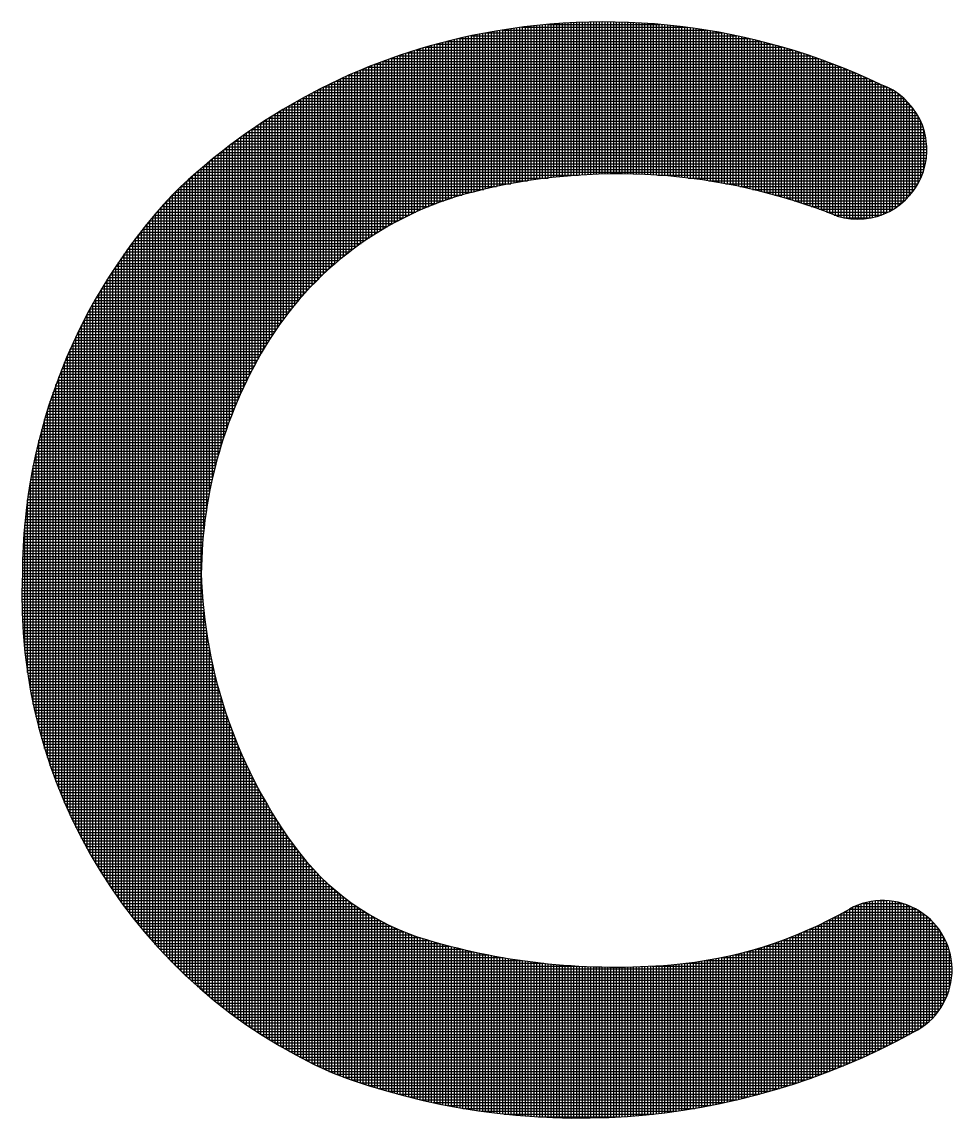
# Model space of a CAD drawing. Header units: inches. Extents: x 947 to 1788, y 0 to 594.
# Drawn here: x 1643.21 to 1648.89, y 99.48 to 106.17 of the extents above; entities that cross this region are included whole.
import ezdxf

# ---------------------------------------------------------------- set-up
doc = ezdxf.new("R2010")
doc.units = ezdxf.units.IN
doc.header["$MEASUREMENT"] = 0
doc.layers.add('BG ÇÑ±¹Áö¿ª³\xad¹æ±â¼úÁÖ½ÄÈ¸»ç CI', color=7, linetype='Continuous')

msp = doc.modelspace()

# ---------------------------------------------------------------- linework, layer by layer
at = {"layer": 'BG ÇÑ±¹Áö¿ª³\xad¹æ±â¼úÁÖ½ÄÈ¸»ç CI', "color": 242, "linetype": 'Continuous', "lineweight": 25, "true_color": 0xd51c29}
for p, q in [((1646.0783, 105.1593), (1646.0783, 106.1102)), ((1646.0956, 105.1631), (1646.0956, 106.1132)), ((1646.113, 105.1668), (1646.113, 106.1162)), ((1646.1304, 105.1704), (1646.1304, 106.1191)), ((1646.1435, 106.1212), (1647.3893, 106.1212)), ((1646.1477, 105.1739), (1646.1477, 106.1219)), ((1646.1651, 105.1774), (1646.1651, 106.1246)), ((1646.1825, 105.1807), (1646.1825, 106.1273)), ((1646.1998, 105.184), (1646.1998, 106.1298)), ((1646.2172, 105.1871), (1646.2172, 106.1323)), ((1646.2346, 105.1902), (1646.2346, 106.1348)), ((1646.2519, 105.1932), (1646.2519, 106.1371)), ((1646.2632, 106.1386), (1647.2696, 106.1386)), ((1646.2693, 105.1961), (1646.2693, 106.1394)), ((1646.2867, 105.1989), (1646.2867, 106.1415)), ((1646.304, 105.2017), (1646.304, 106.1436)), ((1646.3214, 105.2043), (1646.3214, 106.1457)), ((1646.3387, 105.2069), (1646.3387, 106.1476)), ((1646.3561, 105.2093), (1646.3561, 106.1495)), ((1646.3735, 105.2117), (1646.3735, 106.1512)), ((1646.3908, 105.214), (1646.3908, 106.153)), ((1646.4082, 105.2162), (1646.4082, 106.1546)), ((1646.4231, 106.1559), (1647.1096, 106.1559)), ((1646.4256, 105.2183), (1646.4256, 106.1561)), ((1646.4429, 105.2204), (1646.4429, 106.1576)), ((1646.4603, 105.2223), (1646.4603, 106.159)), ((1646.4777, 105.2242), (1646.4777, 106.1603)), ((1646.495, 105.226), (1646.495, 106.1616)), ((1646.5124, 105.2277), (1646.5124, 106.1627)), ((1646.5298, 105.2293), (1646.5298, 106.1638)), ((1646.5471, 105.2308), (1646.5471, 106.1648)), ((1646.5645, 105.2323), (1646.5645, 106.1658)), ((1646.5819, 105.2336), (1646.5819, 106.1666)), ((1646.5992, 105.2349), (1646.5992, 106.1674)), ((1646.6166, 105.2361), (1646.6166, 106.1681)), ((1646.6339, 105.2372), (1646.6339, 106.1687)), ((1646.6513, 105.2382), (1646.6513, 106.1693)), ((1646.6687, 105.2391), (1646.6687, 106.1698)), ((1646.686, 105.24), (1646.686, 106.1702)), ((1646.7034, 105.2407), (1646.7034, 106.1705)), ((1646.7208, 105.2414), (1646.7208, 106.1707)), ((1646.7381, 105.242), (1646.7381, 106.1709)), ((1646.7555, 105.2425), (1646.7555, 106.171)), ((1646.7729, 105.2429), (1646.7729, 106.171)), ((1646.7902, 105.2433), (1646.7902, 106.1709)), ((1646.8076, 105.2435), (1646.8076, 106.1708)), ((1646.825, 105.2437), (1646.825, 106.1705)), ((1646.8423, 105.2438), (1646.8423, 106.1702)), ((1646.8597, 105.2438), (1646.8597, 106.1699)), ((1646.877, 105.2437), (1646.877, 106.1694)), ((1646.8944, 105.2436), (1646.8944, 106.1689)), ((1646.9118, 105.2433), (1646.9118, 106.1683)), ((1646.9291, 105.243), (1646.9291, 106.1676)), ((1646.9465, 105.2426), (1646.9465, 106.1668)), ((1646.9639, 105.2421), (1646.9639, 106.166)), ((1646.9812, 105.2415), (1646.9812, 106.1651)), ((1646.9986, 105.2408), (1646.9986, 106.1641)), ((1647.016, 105.2401), (1647.016, 106.163)), ((1647.0333, 105.2392), (1647.0333, 106.1619)), ((1647.0507, 105.2383), (1647.0507, 106.1607)), ((1647.0681, 105.2373), (1647.0681, 106.1594)), ((1647.0854, 105.2362), (1647.0854, 106.158)), ((1647.1028, 105.235), (1647.1028, 106.1565)), ((1647.1202, 105.2338), (1647.1202, 106.155)), ((1647.1375, 105.2324), (1647.1375, 106.1534)), ((1647.1549, 105.231), (1647.1549, 106.1517)), ((1647.1722, 105.2295), (1647.1722, 106.1499)), ((1647.1896, 105.2279), (1647.1896, 106.1481)), ((1647.207, 105.2262), (1647.207, 106.1462)), ((1647.2243, 105.2244), (1647.2243, 106.1441)), ((1647.2417, 105.2226), (1647.2417, 106.1421)), ((1647.2591, 105.2206), (1647.2591, 106.1399)), ((1647.2764, 105.2186), (1647.2764, 106.1377)), ((1647.2938, 105.2165), (1647.2938, 106.1354)), ((1647.3112, 105.2143), (1647.3112, 106.133)), ((1647.3285, 105.212), (1647.3285, 106.1305)), ((1647.3459, 105.2096), (1647.3459, 106.1279)), ((1647.3633, 105.2072), (1647.3633, 106.1253)), ((1647.3806, 105.2046), (1647.3806, 106.1226)), ((1647.398, 105.202), (1647.398, 106.1198)), ((1647.4153, 105.1993), (1647.4153, 106.1169)), ((1647.4327, 105.1965), (1647.4327, 106.114)), ((1647.4501, 105.1936), (1647.4501, 106.1109)), ((1645.7657, 105.0709), (1645.7657, 106.0416)), ((1645.7831, 105.0771), (1645.7831, 106.0461)), ((1645.8004, 105.0832), (1645.8004, 106.0506)), ((1645.8051, 106.0517), (1647.7262, 106.0517)), ((1645.8178, 105.0891), (1645.8178, 106.0549)), ((1645.8352, 105.0948), (1645.8352, 106.0592)), ((1645.8525, 105.1004), (1645.8525, 106.0634)), ((1645.8699, 105.1057), (1645.8699, 106.0674)), ((1645.8771, 106.0691), (1647.6545, 106.0691)), ((1645.8873, 105.111), (1645.8873, 106.0714)), ((1645.9046, 105.116), (1645.9046, 106.0753)), ((1645.922, 105.1209), (1645.922, 106.0791)), ((1645.9394, 105.1256), (1645.9394, 106.0829)), ((1645.9565, 106.0865), (1647.5762, 106.0865)), ((1645.9567, 105.1302), (1645.9567, 106.0865)), ((1645.9741, 105.1346), (1645.9741, 106.0901)), ((1645.9915, 105.139), (1645.9915, 106.0937)), ((1646.0088, 105.1432), (1646.0088, 106.0971)), ((1646.0262, 105.1474), (1646.0262, 106.1005)), ((1646.0436, 105.1514), (1646.0436, 106.1038)), ((1646.0437, 106.1038), (1647.489, 106.1038)), ((1646.0609, 105.1554), (1646.0609, 106.107)), ((1647.4674, 105.1906), (1647.4674, 106.1078)), ((1647.4848, 105.1875), (1647.4848, 106.1046)), ((1647.5022, 105.1844), (1647.5022, 106.1013)), ((1647.5195, 105.1811), (1647.5195, 106.098)), ((1647.5369, 105.1778), (1647.5369, 106.0946)), ((1647.5543, 105.1744), (1647.5543, 106.091)), ((1647.5716, 105.1709), (1647.5716, 106.0874)), ((1647.589, 105.1673), (1647.589, 106.0837)), ((1647.6064, 105.1636), (1647.6064, 106.08)), ((1647.6237, 105.1598), (1647.6237, 106.0761)), ((1647.6411, 105.1559), (1647.6411, 106.0722)), ((1647.6585, 105.1519), (1647.6585, 106.0682)), ((1647.6758, 105.1479), (1647.6758, 106.0641)), ((1647.6932, 105.1437), (1647.6932, 106.0599)), ((1647.7105, 105.1395), (1647.7105, 106.0556)), ((1647.7279, 105.1352), (1647.7279, 106.0513)), ((1647.7453, 105.1308), (1647.7453, 106.0469)), ((1647.7626, 105.1262), (1647.7626, 106.0423)), ((1645.54, 104.9731), (1645.54, 105.9743)), ((1645.5573, 104.9818), (1645.5573, 105.9801)), ((1645.5641, 105.9823), (1647.9683, 105.9823)), ((1645.5747, 104.9902), (1645.5747, 105.9857)), ((1645.5921, 104.9985), (1645.5921, 105.9913)), ((1645.6094, 105.0066), (1645.6094, 105.9967)), ((1645.6189, 105.9996), (1647.913, 105.9996)), ((1645.6268, 105.0145), (1645.6268, 106.0021)), ((1645.6442, 105.0222), (1645.6442, 106.0073)), ((1645.6615, 105.0297), (1645.6615, 106.0125)), ((1645.6769, 106.017), (1647.8546, 106.017)), ((1645.6789, 105.037), (1645.6789, 106.0176)), ((1645.6963, 105.0442), (1645.6963, 106.0226)), ((1645.7136, 105.0511), (1645.7136, 106.0275)), ((1645.731, 105.0579), (1645.731, 106.0323)), ((1645.7387, 106.0344), (1647.7925, 106.0344)), ((1645.7484, 105.0645), (1645.7484, 106.037)), ((1647.78, 105.1216), (1647.78, 106.0377)), ((1647.7974, 105.1169), (1647.7974, 106.0331)), ((1647.8147, 105.1121), (1647.8147, 106.0283)), ((1647.8321, 105.1073), (1647.8321, 106.0234)), ((1647.8495, 105.1023), (1647.8495, 106.0185)), ((1647.8668, 105.0972), (1647.8668, 106.0135)), ((1647.8842, 105.092), (1647.8842, 106.0083)), ((1647.9016, 105.0868), (1647.9016, 106.0031)), ((1647.9189, 105.0814), (1647.9189, 105.9978)), ((1647.9363, 105.0759), (1647.9363, 105.9925)), ((1647.9536, 105.0704), (1647.9536, 105.987)), ((1647.971, 105.0647), (1647.971, 105.9814)), ((1647.9884, 105.059), (1647.9884, 105.9758)), ((1645.3663, 104.8745), (1645.3663, 105.9116)), ((1645.3694, 105.9128), (1648.1659, 105.9128)), ((1645.3837, 104.8854), (1645.3837, 105.9183)), ((1645.4011, 104.896), (1645.4011, 105.925)), ((1645.415, 105.9302), (1648.1195, 105.9302)), ((1645.4184, 104.9064), (1645.4184, 105.9315)), ((1645.4358, 104.9166), (1645.4358, 105.9379)), ((1645.4532, 104.9266), (1645.4532, 105.9442)), ((1645.4625, 105.9476), (1648.0713, 105.9476)), ((1645.4705, 104.9363), (1645.4705, 105.9504)), ((1645.4879, 104.9458), (1645.4879, 105.9566)), ((1645.5053, 104.9551), (1645.5053, 105.9626)), ((1645.5121, 105.9649), (1648.021, 105.9649)), ((1645.5226, 104.9642), (1645.5226, 105.9685)), ((1648.0057, 105.0531), (1648.0057, 105.97)), ((1648.0231, 105.0472), (1648.0231, 105.9642)), ((1648.0405, 105.0411), (1648.0405, 105.9583)), ((1648.0578, 105.035), (1648.0578, 105.9523)), ((1648.0752, 105.0287), (1648.0752, 105.9462)), ((1648.0926, 105.0224), (1648.0926, 105.94)), ((1648.1099, 105.0159), (1648.1099, 105.9337)), ((1648.1273, 105.0093), (1648.1273, 105.9273)), ((1648.1447, 105.0027), (1648.1447, 105.9209)), ((1648.162, 104.9959), (1648.162, 105.9143)), ((1648.1794, 104.989), (1648.1794, 105.9076)), ((1645.203, 105.8434), (1648.3357, 105.8434)), ((1645.2101, 104.7651), (1645.2101, 105.8465)), ((1645.2274, 104.7783), (1645.2274, 105.8542)), ((1645.2425, 105.8607), (1648.2953, 105.8607)), ((1645.2448, 104.7913), (1645.2448, 105.8617)), ((1645.2622, 104.8039), (1645.2622, 105.8692)), ((1645.2795, 104.8163), (1645.2795, 105.8765)), ((1645.2833, 105.8781), (1648.2536, 105.8781)), ((1645.2969, 104.8285), (1645.2969, 105.8837)), ((1645.3142, 104.8404), (1645.3142, 105.8909)), ((1645.3256, 105.8955), (1648.2105, 105.8955)), ((1645.3316, 104.852), (1645.3316, 105.8979)), ((1645.349, 104.8634), (1645.349, 105.9048)), ((1648.1968, 104.9829), (1648.1968, 105.9009)), ((1648.2141, 104.9783), (1648.2141, 105.894)), ((1648.2315, 104.9746), (1648.2315, 105.8871)), ((1648.2488, 104.9716), (1648.2488, 105.8801)), ((1648.2662, 104.9693), (1648.2662, 105.8729)), ((1648.2836, 104.9678), (1648.2836, 105.8657)), ((1648.3009, 104.9669), (1648.3009, 105.8583)), ((1648.3183, 104.9668), (1648.3183, 105.8509)), ((1648.3357, 104.9674), (1648.3357, 105.8434)), ((1645.0562, 105.7739), (1648.4917, 105.7739)), ((1645.0711, 104.6479), (1645.0711, 105.7814)), ((1645.0885, 104.6637), (1645.0885, 105.7899)), ((1645.0913, 105.7913), (1648.45, 105.7913)), ((1645.1059, 104.6792), (1645.1059, 105.7983)), ((1645.1232, 104.6943), (1645.1232, 105.8066)), ((1645.1275, 105.8086), (1648.413, 105.8086)), ((1645.1406, 104.7091), (1645.1406, 105.8148)), ((1645.158, 104.7235), (1645.158, 105.8229)), ((1645.1647, 105.826), (1648.3749, 105.826)), ((1645.1753, 104.7377), (1645.1753, 105.8309)), ((1645.1927, 104.7515), (1645.1927, 105.8388)), ((1648.353, 104.9687), (1648.353, 105.8358)), ((1648.3704, 104.9708), (1648.3704, 105.828)), ((1648.3878, 104.9735), (1648.3878, 105.8202)), ((1648.4051, 104.977), (1648.4051, 105.8123)), ((1648.4225, 104.9813), (1648.4225, 105.8042)), ((1648.4399, 104.9864), (1648.4399, 105.7961)), ((1648.4572, 104.9923), (1648.4572, 105.7882)), ((1648.4746, 104.999), (1648.4746, 105.7815)), ((1648.4919, 105.0067), (1648.4919, 105.7738)), ((1644.9322, 104.507), (1644.9322, 105.7089)), ((1644.9496, 104.5261), (1644.9496, 105.7184)), ((1644.9559, 105.7218), (1648.5759, 105.7218)), ((1644.967, 104.5448), (1644.967, 105.7277)), ((1644.9843, 104.563), (1644.9843, 105.737)), ((1644.9885, 105.7392), (1648.5524, 105.7392)), ((1645.0017, 104.5808), (1645.0017, 105.7461)), ((1645.019, 104.5982), (1645.019, 105.7551)), ((1645.0219, 105.7565), (1648.525, 105.7565)), ((1645.0364, 104.6151), (1645.0364, 105.7639)), ((1645.0538, 104.6317), (1645.0538, 105.7727)), ((1648.5093, 105.0153), (1648.5093, 105.7652)), ((1648.5267, 105.025), (1648.5267, 105.7555)), ((1648.544, 105.0357), (1648.544, 105.7448)), ((1648.5614, 105.0477), (1648.5614, 105.7328)), ((1648.5788, 105.061), (1648.5788, 105.7195)), ((1644.828, 104.381), (1644.828, 105.6495)), ((1644.8329, 105.6524), (1648.6451, 105.6524)), ((1644.8454, 104.4035), (1644.8454, 105.6597)), ((1644.8626, 105.6697), (1648.6306, 105.6697)), ((1644.8628, 104.4253), (1644.8628, 105.6698)), ((1644.8801, 104.4465), (1644.8801, 105.6798)), ((1644.893, 105.6871), (1648.6145, 105.6871)), ((1644.8975, 104.4672), (1644.8975, 105.6896)), ((1644.9149, 104.4874), (1644.9149, 105.6993)), ((1644.9241, 105.7045), (1648.5964, 105.7045)), ((1648.5961, 105.0759), (1648.5961, 105.7047)), ((1648.6135, 105.0924), (1648.6135, 105.6881)), ((1648.6309, 105.1111), (1648.6309, 105.6694)), ((1648.6482, 105.1322), (1648.6482, 105.6483)), ((1644.7065, 104.2032), (1644.7065, 105.5743)), ((1644.7198, 105.5829), (1648.6896, 105.5829)), ((1644.7239, 104.2312), (1644.7239, 105.5855)), ((1644.7412, 104.2582), (1644.7412, 105.5965)), ((1644.7472, 105.6003), (1648.6802, 105.6003)), ((1644.7586, 104.2843), (1644.7586, 105.6073)), ((1644.7752, 105.6176), (1648.6697, 105.6176)), ((1644.7759, 104.3096), (1644.7759, 105.6181)), ((1644.7933, 104.3341), (1644.7933, 105.6287)), ((1644.8037, 105.635), (1648.658, 105.635)), ((1644.8107, 104.3579), (1644.8107, 105.6392)), ((1648.6656, 105.1566), (1648.6656, 105.624)), ((1648.683, 105.1852), (1648.683, 105.5953)), ((1644.6152, 105.5134), (1648.7176, 105.5134)), ((1644.6197, 104.0493), (1644.6197, 105.5165)), ((1644.637, 104.082), (1644.637, 105.5283)), ((1644.6407, 105.5308), (1648.7119, 105.5308)), ((1644.6544, 104.1137), (1644.6544, 105.5401)), ((1644.6666, 105.5482), (1648.7054, 105.5482)), ((1644.6718, 104.1444), (1644.6718, 105.5516)), ((1644.6891, 104.1742), (1644.6891, 105.563)), ((1644.6929, 105.5655), (1648.6979, 105.5655)), ((1648.7003, 105.2203), (1648.7003, 105.5602)), ((1648.7177, 105.2674), (1648.7177, 105.5132)), ((1644.5155, 103.8258), (1644.5155, 105.4423)), ((1644.5178, 105.444), (1648.7325, 105.444)), ((1644.5328, 103.8669), (1644.5328, 105.455)), ((1644.5415, 105.4613), (1648.7299, 105.4613)), ((1644.5502, 103.9063), (1644.5502, 105.4676)), ((1644.5657, 105.4787), (1648.7266, 105.4787)), ((1644.5676, 103.9441), (1644.5676, 105.4801)), ((1644.5849, 103.9804), (1644.5849, 105.4924)), ((1644.5902, 105.4961), (1648.7225, 105.4961)), ((1644.6023, 104.0154), (1644.6023, 105.5045)), ((1644.4267, 105.3745), (1648.7356, 105.3745)), ((1644.4287, 103.5837), (1644.4287, 105.3761)), ((1644.446, 103.6383), (1644.446, 105.3897)), ((1644.4489, 105.3919), (1648.7359, 105.3919)), ((1644.4634, 103.6893), (1644.4634, 105.403)), ((1644.4715, 105.4093), (1648.7355, 105.4093)), ((1644.4807, 103.7373), (1644.4807, 105.4163)), ((1644.4945, 105.4266), (1648.7343, 105.4266)), ((1644.4981, 103.7827), (1644.4981, 105.4294)), ((1648.735, 105.3632), (1648.735, 105.4173)), ((1644.3418, 103.208), (1644.3418, 105.3057)), ((1644.3592, 103.3063), (1644.3592, 105.3201)), ((1644.362, 105.3224), (1648.7304, 105.3224)), ((1644.3766, 103.3884), (1644.3766, 105.3344)), ((1644.3832, 105.3398), (1648.7329, 105.3398)), ((1644.3939, 103.4602), (1644.3939, 105.3485)), ((1644.4048, 105.3572), (1648.7346, 105.3572)), ((1644.4113, 103.5247), (1644.4113, 105.3624)), ((1644.2724, 100.296), (1644.2724, 105.2461)), ((1644.2802, 105.253), (1648.713, 105.253)), ((1644.2897, 100.2806), (1644.2897, 105.2613)), ((1644.3002, 105.2703), (1648.7186, 105.2703)), ((1644.3071, 100.2654), (1644.3071, 105.2763)), ((1644.3205, 105.2877), (1648.7233, 105.2877)), ((1644.3245, 103.0781), (1644.3245, 105.2911)), ((1644.3411, 105.3051), (1648.7273, 105.3051)), ((1644.2029, 100.3601), (1644.2029, 105.1835)), ((1644.203, 105.1835), (1646.1974, 105.1835)), ((1644.2203, 100.3437), (1644.2203, 105.1994)), ((1644.2219, 105.2009), (1646.299, 105.2009)), ((1644.2376, 100.3276), (1644.2376, 105.2152)), ((1644.241, 105.2182), (1646.4247, 105.2182)), ((1644.255, 100.3117), (1644.255, 105.2308)), ((1644.2605, 105.2356), (1646.6097, 105.2356)), ((1647.0945, 105.2356), (1648.7067, 105.2356)), ((1647.2795, 105.2182), (1648.6994, 105.2182)), ((1647.4052, 105.2009), (1648.6912, 105.2009)), ((1647.5068, 105.1835), (1648.682, 105.1835)), ((1644.1301, 105.1141), (1645.8979, 105.1141)), ((1644.1335, 100.4281), (1644.1335, 105.1175)), ((1644.1478, 105.1314), (1645.9615, 105.1314)), ((1644.1508, 100.4107), (1644.1508, 105.1343)), ((1644.166, 105.1488), (1646.0322, 105.1488)), ((1644.1682, 100.3936), (1644.1682, 105.1509)), ((1644.1843, 105.1662), (1646.11, 105.1662)), ((1644.1856, 100.3767), (1644.1856, 105.1673)), ((1647.5942, 105.1662), (1648.6718, 105.1662)), ((1647.672, 105.1488), (1648.6603, 105.1488)), ((1647.7427, 105.1314), (1648.6476, 105.1314)), ((1647.8078, 105.1141), (1648.6334, 105.1141)), ((1644.064, 100.5006), (1644.064, 105.0411)), ((1644.0671, 105.0446), (1645.6974, 105.0446)), ((1644.0814, 100.482), (1644.0814, 105.0607)), ((1644.0825, 105.062), (1645.7417, 105.062)), ((1644.0982, 105.0793), (1645.7893, 105.0793)), ((1644.0987, 100.4638), (1644.0987, 105.0799)), ((1644.114, 105.0967), (1645.841, 105.0967)), ((1644.1161, 100.4458), (1644.1161, 105.0989)), ((1647.8685, 105.0967), (1648.6177, 105.0967)), ((1647.9255, 105.0793), (1648.5999, 105.0793)), ((1647.9794, 105.062), (1648.5799, 105.062)), ((1648.0305, 105.0446), (1648.5571, 105.0446)), ((1644.0075, 104.9751), (1645.5441, 104.9751)), ((1644.0119, 100.558), (1644.0119, 104.9805)), ((1644.0221, 104.9925), (1645.5794, 104.9925)), ((1644.0293, 100.5385), (1644.0293, 105.001)), ((1644.0369, 105.0099), (1645.6166, 105.0099)), ((1644.0466, 100.5194), (1644.0466, 105.0212)), ((1644.0519, 105.0272), (1645.6558, 105.0272)), ((1648.0792, 105.0272), (1648.5305, 105.0272)), ((1648.1259, 105.0099), (1648.4986, 105.0099)), ((1648.1707, 104.9925), (1648.4578, 104.9925)), ((1648.2286, 104.9751), (1648.3962, 104.9751)), ((1643.9509, 104.9057), (1645.4172, 104.9057)), ((1643.9598, 100.6184), (1643.9598, 104.9168)), ((1643.9648, 104.923), (1645.447, 104.923)), ((1643.9772, 100.5979), (1643.9772, 104.9384)), ((1643.9788, 104.9404), (1645.478, 104.9404)), ((1643.993, 104.9578), (1645.5103, 104.9578)), ((1643.9945, 100.5778), (1643.9945, 104.9596)), ((1643.9077, 100.682), (1643.9077, 104.8499)), ((1643.9105, 104.8536), (1645.334, 104.8536)), ((1643.9238, 104.871), (1645.3608, 104.871)), ((1643.9251, 100.6604), (1643.9251, 104.8726)), ((1643.9373, 104.8883), (1645.3885, 104.8883)), ((1643.9424, 100.6392), (1643.9424, 104.8949)), ((1643.8556, 100.7491), (1643.8556, 104.7794)), ((1643.8591, 104.7841), (1645.2352, 104.7841)), ((1643.8717, 104.8015), (1645.2588, 104.8015)), ((1643.873, 100.7263), (1643.873, 104.8033)), ((1643.8844, 104.8189), (1645.2831, 104.8189)), ((1643.8904, 100.704), (1643.8904, 104.8268)), ((1643.8974, 104.8362), (1645.3082, 104.8362)), ((1643.8035, 100.8201), (1643.8035, 104.7048)), ((1643.8103, 104.7147), (1645.1473, 104.7147)), ((1643.8209, 100.796), (1643.8209, 104.7301)), ((1643.8222, 104.732), (1645.1683, 104.732)), ((1643.8343, 104.7494), (1645.19, 104.7494)), ((1643.8383, 100.7723), (1643.8383, 104.755)), ((1643.8466, 104.7668), (1645.2123, 104.7668)), ((1643.764, 104.6452), (1645.0683, 104.6452)), ((1643.7688, 100.8699), (1643.7688, 104.6526)), ((1643.7753, 104.6626), (1645.0873, 104.6626)), ((1643.7862, 100.8448), (1643.7862, 104.679)), ((1643.7868, 104.6799), (1645.1068, 104.6799)), ((1643.7985, 104.6973), (1645.1268, 104.6973)), ((1643.7167, 100.9485), (1643.7167, 104.5702)), ((1643.7201, 104.5758), (1644.9967, 104.5758)), ((1643.7309, 104.5931), (1645.014, 104.5931)), ((1643.7341, 100.9217), (1643.7341, 104.5983)), ((1643.7418, 104.6105), (1645.0316, 104.6105)), ((1643.7514, 100.8955), (1643.7514, 104.6257)), ((1643.7528, 104.6279), (1645.0497, 104.6279)), ((1643.6786, 104.5063), (1644.9316, 104.5063)), ((1643.682, 101.0039), (1643.682, 104.5122)), ((1643.6887, 104.5237), (1644.9473, 104.5237)), ((1643.6991, 104.541), (1644.9634, 104.541)), ((1643.6993, 100.9759), (1643.6993, 104.5415)), ((1643.7095, 104.5584), (1644.9799, 104.5584)), ((1643.6392, 104.4368), (1644.8721, 104.4368)), ((1643.6473, 101.062), (1643.6473, 104.4514)), ((1643.6488, 104.4542), (1644.8865, 104.4542)), ((1643.6586, 104.4716), (1644.9012, 104.4716)), ((1643.6646, 101.0326), (1643.6646, 104.4821)), ((1643.6685, 104.4889), (1644.9162, 104.4889)), ((1643.6111, 104.3847), (1644.8309, 104.3847)), ((1643.6125, 101.123), (1643.6125, 104.3875)), ((1643.6203, 104.4021), (1644.8443, 104.4021)), ((1643.6297, 104.4195), (1644.8581, 104.4195)), ((1643.6299, 101.0921), (1643.6299, 104.4199)), ((1643.5753, 104.3153), (1644.7799, 104.3153)), ((1643.5778, 101.1874), (1643.5778, 104.3202)), ((1643.5841, 104.3327), (1644.7922, 104.3327)), ((1643.5929, 104.35), (1644.8048, 104.35)), ((1643.5952, 101.1548), (1643.5952, 104.3543)), ((1643.6019, 104.3674), (1644.8177, 104.3674)), ((1643.5416, 104.2458), (1644.7332, 104.2458)), ((1643.5431, 101.2555), (1643.5431, 104.2489)), ((1643.5499, 104.2632), (1644.7445, 104.2632)), ((1643.5582, 104.2806), (1644.756, 104.2806)), ((1643.5604, 101.221), (1643.5604, 104.2851)), ((1643.5667, 104.2979), (1644.7679, 104.2979)), ((1643.5083, 101.3281), (1643.5083, 104.1731)), ((1643.5098, 104.1764), (1644.6904, 104.1764)), ((1643.5176, 104.1937), (1644.7008, 104.1937)), ((1643.5255, 104.2111), (1644.7113, 104.2111)), ((1643.5257, 101.2912), (1643.5257, 104.2116)), ((1643.5335, 104.2285), (1644.7221, 104.2285)), ((1643.4798, 104.1069), (1644.6507, 104.1069)), ((1643.4871, 104.1243), (1644.6603, 104.1243)), ((1643.491, 101.3662), (1643.491, 104.1332)), ((1643.4946, 104.1416), (1644.6702, 104.1416)), ((1643.5021, 104.159), (1644.6802, 104.159)), ((1643.4517, 104.0375), (1644.6135, 104.0375)), ((1643.4562, 101.4468), (1643.4562, 104.049)), ((1643.4586, 104.0548), (1644.6226, 104.0548)), ((1643.4655, 104.0722), (1644.6318, 104.0722)), ((1643.4726, 104.0896), (1644.6411, 104.0896)), ((1643.4736, 101.4057), (1643.4736, 104.0919)), ((1643.4253, 103.968), (1644.5789, 103.968)), ((1643.4317, 103.9854), (1644.5874, 103.9854)), ((1643.4383, 104.0027), (1644.5959, 104.0027)), ((1643.4389, 101.4895), (1643.4389, 104.0043)), ((1643.4449, 104.0201), (1644.6047, 104.0201)), ((1643.4041, 101.5808), (1643.4041, 103.9087)), ((1643.4066, 103.9159), (1644.5546, 103.9159)), ((1643.4128, 103.9333), (1644.5625, 103.9333)), ((1643.419, 103.9506), (1644.5707, 103.9506)), ((1643.4215, 101.5341), (1643.4215, 103.9576)), ((1643.3832, 103.8465), (1644.5241, 103.8465)), ((1643.3868, 101.63), (1643.3868, 103.8573)), ((1643.3889, 103.8638), (1644.5315, 103.8638)), ((1643.3947, 103.8812), (1644.539, 103.8812)), ((1643.4006, 103.8985), (1644.5467, 103.8985)), ((1643.3615, 103.777), (1644.4959, 103.777)), ((1643.3668, 103.7944), (1644.5027, 103.7944)), ((1643.3694, 101.6819), (1643.3694, 103.8029)), ((1643.3722, 103.8117), (1644.5097, 103.8117)), ((1643.3776, 103.8291), (1644.5168, 103.8291)), ((1643.3413, 103.7075), (1644.4699, 103.7075)), ((1643.3462, 103.7249), (1644.4762, 103.7249)), ((1643.3512, 103.7423), (1644.4826, 103.7423)), ((1643.3521, 101.737), (1643.3521, 103.7452)), ((1643.3563, 103.7596), (1644.4892, 103.7596)), ((1643.3228, 103.6381), (1644.4459, 103.6381)), ((1643.3273, 103.6554), (1644.4517, 103.6554)), ((1643.3319, 103.6728), (1644.4576, 103.6728)), ((1643.3347, 101.7959), (1643.3347, 103.6833)), ((1643.3366, 103.6902), (1644.4637, 103.6902)), ((1643.3058, 103.5686), (1644.4241, 103.5686)), ((1643.3099, 103.586), (1644.4293, 103.586)), ((1643.3141, 103.6033), (1644.4348, 103.6033)), ((1643.3173, 101.8595), (1643.3173, 103.6164)), ((1643.3184, 103.6207), (1644.4403, 103.6207)), ((1643.2904, 103.4992), (1644.4042, 103.4992)), ((1643.2941, 103.5165), (1644.409, 103.5165)), ((1643.2979, 103.5339), (1644.4139, 103.5339)), ((1643.3, 101.929), (1643.3, 103.5431)), ((1643.3018, 103.5513), (1644.4189, 103.5513)), ((1643.2798, 103.4471), (1644.3906, 103.4471)), ((1643.2826, 102.0063), (1643.2826, 103.4614)), ((1643.2832, 103.4644), (1644.395, 103.4644)), ((1643.2867, 103.4818), (1644.3995, 103.4818)), ((1643.2652, 102.0944), (1643.2652, 103.3676)), ((1643.267, 103.3776), (1644.3741, 103.3776)), ((1643.27, 103.395), (1644.3781, 103.395)), ((1643.2732, 103.4123), (1644.3821, 103.4123)), ((1643.2764, 103.4297), (1644.3863, 103.4297)), ((1643.2556, 103.3082), (1644.3596, 103.3082)), ((1643.2583, 103.3255), (1644.363, 103.3255)), ((1643.2611, 103.3429), (1644.3666, 103.3429)), ((1643.264, 103.3602), (1644.3703, 103.3602)), ((1643.2458, 103.2387), (1644.3469, 103.2387)), ((1643.2479, 102.1995), (1643.2479, 103.2543)), ((1643.2481, 103.2561), (1644.3499, 103.2561)), ((1643.2505, 103.2734), (1644.353, 103.2734)), ((1643.253, 103.2908), (1644.3562, 103.2908)), ((1643.2374, 103.1692), (1644.336, 103.1692)), ((1643.2393, 103.1866), (1644.3385, 103.1866)), ((1643.2414, 103.204), (1644.3412, 103.204)), ((1643.2435, 103.2213), (1644.344, 103.2213)), ((1643.2304, 103.0998), (1644.3269, 103.0998)), ((1643.2305, 102.3377), (1643.2305, 103.1007)), ((1643.232, 103.1171), (1644.329, 103.1171)), ((1643.2337, 103.1345), (1644.3312, 103.1345)), ((1643.2355, 103.1519), (1644.3335, 103.1519)), ((1643.2262, 103.0477), (1644.3213, 103.0477)), ((1643.2275, 103.065), (1644.3231, 103.065)), ((1643.2289, 103.0824), (1644.3249, 103.0824)), ((1643.2217, 102.9782), (1644.3154, 102.9782)), ((1643.2227, 102.9956), (1644.3167, 102.9956)), ((1643.2238, 103.013), (1644.3181, 103.013)), ((1643.2249, 103.0303), (1644.3197, 103.0303)), ((1643.2187, 102.9088), (1644.3112, 102.9088)), ((1643.2193, 102.9261), (1644.3121, 102.9261)), ((1643.22, 102.9435), (1644.3131, 102.9435)), ((1643.2208, 102.9609), (1644.3142, 102.9609)), ((1643.2171, 102.8393), (1644.3076, 102.8393)), ((1643.2174, 102.8567), (1644.3074, 102.8567)), ((1643.2177, 102.874), (1644.3098, 102.874)), ((1643.2182, 102.8914), (1644.3105, 102.8914)), ((1644.3074, 102.8567), (1644.3093, 102.8567)), ((1644.3077, 102.8393), (1644.3089, 102.8393)), ((1643.2153, 102.7699), (1644.3082, 102.7699)), ((1643.216, 102.7872), (1644.308, 102.7872)), ((1643.2167, 102.8046), (1644.3079, 102.8046)), ((1643.2169, 102.8219), (1644.3077, 102.8219)), ((1644.3082, 102.7699), (1644.3097, 102.7699)), ((1643.2138, 102.7004), (1644.3133, 102.7004)), ((1643.214, 102.7178), (1644.3122, 102.7178)), ((1643.2144, 102.7351), (1644.3113, 102.7351)), ((1643.2148, 102.7525), (1644.3104, 102.7525)), ((1643.2136, 102.6657), (1644.3157, 102.6657)), ((1643.2137, 102.683), (1644.3144, 102.683)), ((1643.2137, 102.6483), (1644.317, 102.6483)), ((1643.2138, 102.6309), (1644.3185, 102.6309)), ((1643.214, 102.6136), (1644.3201, 102.6136)), ((1643.2144, 102.5962), (1644.3217, 102.5962)), ((1643.2148, 102.5788), (1644.3235, 102.5788)), ((1644.3245, 100.2504), (1644.3245, 102.5697)), ((1643.2153, 102.5615), (1644.3254, 102.5615)), ((1643.2159, 102.5441), (1644.3273, 102.5441)), ((1643.2166, 102.5267), (1644.3294, 102.5267)), ((1643.2174, 102.5094), (1644.3316, 102.5094)), ((1643.2183, 102.492), (1644.3339, 102.492)), ((1643.2193, 102.4747), (1644.3363, 102.4747)), ((1643.2204, 102.4573), (1644.3388, 102.4573)), ((1643.2216, 102.4399), (1644.3414, 102.4399)), ((1644.3418, 100.2356), (1644.3418, 102.437)), ((1643.2229, 102.4226), (1644.3441, 102.4226)), ((1643.2242, 102.4052), (1644.3469, 102.4052)), ((1643.2257, 102.3878), (1644.3498, 102.3878)), ((1643.2273, 102.3705), (1644.3528, 102.3705)), ((1643.2289, 102.3531), (1644.356, 102.3531)), ((1643.2307, 102.3357), (1644.3592, 102.3357)), ((1643.2326, 102.3184), (1644.3625, 102.3184)), ((1643.2345, 102.301), (1644.366, 102.301)), ((1644.3592, 100.2211), (1644.3592, 102.3357)), ((1643.2366, 102.2836), (1644.3695, 102.2836)), ((1643.2387, 102.2663), (1644.3732, 102.2663)), ((1643.241, 102.2489), (1644.377, 102.2489)), ((1643.2433, 102.2316), (1644.3808, 102.2316)), ((1644.3766, 100.2067), (1644.3766, 102.2507)), ((1643.2457, 102.2142), (1644.3848, 102.2142)), ((1643.2483, 102.1968), (1644.3889, 102.1968)), ((1643.2509, 102.1795), (1644.3931, 102.1795)), ((1643.2536, 102.1621), (1644.3975, 102.1621)), ((1644.3939, 100.1926), (1644.3939, 102.1762)), ((1643.2565, 102.1447), (1644.4019, 102.1447)), ((1643.2594, 102.1274), (1644.4064, 102.1274)), ((1643.2624, 102.11), (1644.4111, 102.11)), ((1644.4113, 100.1786), (1644.4113, 102.1092)), ((1643.2656, 102.0926), (1644.4158, 102.0926)), ((1643.2688, 102.0753), (1644.4207, 102.0753)), ((1643.2721, 102.0579), (1644.4257, 102.0579)), ((1643.2755, 102.0405), (1644.4308, 102.0405)), ((1644.4287, 100.1649), (1644.4287, 102.0479)), ((1643.2791, 102.0232), (1644.436, 102.0232)), ((1643.2827, 102.0058), (1644.4414, 102.0058)), ((1643.2864, 101.9884), (1644.4468, 101.9884)), ((1643.2903, 101.9711), (1644.4524, 101.9711)), ((1644.446, 100.1513), (1644.446, 101.991)), ((1643.2942, 101.9537), (1644.4581, 101.9537)), ((1643.2982, 101.9364), (1644.4639, 101.9364)), ((1643.3024, 101.919), (1644.4698, 101.919)), ((1643.3066, 101.9016), (1644.4759, 101.9016)), ((1644.4634, 100.138), (1644.4634, 101.9379)), ((1643.311, 101.8843), (1644.482, 101.8843)), ((1643.3154, 101.8669), (1644.4883, 101.8669)), ((1643.32, 101.8495), (1644.4947, 101.8495)), ((1643.3246, 101.8322), (1644.5013, 101.8322)), ((1644.4807, 100.1248), (1644.4807, 101.8879)), ((1644.4981, 100.1118), (1644.4981, 101.8405)), ((1643.3294, 101.8148), (1644.5079, 101.8148)), ((1643.3343, 101.7974), (1644.5147, 101.7974)), ((1643.3392, 101.7801), (1644.5216, 101.7801)), ((1643.3443, 101.7627), (1644.5287, 101.7627)), ((1644.5155, 100.099), (1644.5155, 101.7955)), ((1643.3495, 101.7453), (1644.5358, 101.7453)), ((1643.3548, 101.728), (1644.5431, 101.728)), ((1643.3602, 101.7106), (1644.5505, 101.7106)), ((1643.3657, 101.6933), (1644.5581, 101.6933)), ((1644.5328, 100.0864), (1644.5328, 101.7525)), ((1644.5502, 100.074), (1644.5502, 101.7114)), ((1643.3714, 101.6759), (1644.5658, 101.6759)), ((1643.3771, 101.6585), (1644.5736, 101.6585)), ((1643.383, 101.6412), (1644.5815, 101.6412)), ((1644.5676, 100.0617), (1644.5676, 101.6718)), ((1644.5849, 100.0496), (1644.5849, 101.6338)), ((1643.3889, 101.6238), (1644.5896, 101.6238)), ((1643.395, 101.6064), (1644.5978, 101.6064)), ((1643.4012, 101.5891), (1644.6062, 101.5891)), ((1643.4075, 101.5717), (1644.6147, 101.5717)), ((1644.6023, 100.0377), (1644.6023, 101.5971)), ((1644.6197, 100.0259), (1644.6197, 101.5617)), ((1643.4139, 101.5543), (1644.6233, 101.5543)), ((1643.4204, 101.537), (1644.6321, 101.537)), ((1643.4271, 101.5196), (1644.641, 101.5196)), ((1643.4338, 101.5022), (1644.6501, 101.5022)), ((1644.637, 100.0143), (1644.637, 101.5274)), ((1644.6544, 100.0029), (1644.6544, 101.4941)), ((1643.4407, 101.4849), (1644.6593, 101.4849)), ((1643.4477, 101.4675), (1644.6687, 101.4675)), ((1643.4548, 101.4501), (1644.6782, 101.4501)), ((1643.4621, 101.4328), (1644.6879, 101.4328)), ((1644.6718, 99.9917), (1644.6718, 101.4619)), ((1644.6891, 99.9806), (1644.6891, 101.4305)), ((1643.4694, 101.4154), (1644.6977, 101.4154)), ((1643.4769, 101.3981), (1644.7077, 101.3981)), ((1643.4845, 101.3807), (1644.7178, 101.3807)), ((1643.4923, 101.3633), (1644.7281, 101.3633)), ((1644.7065, 99.9696), (1644.7065, 101.4001)), ((1644.7239, 99.9588), (1644.7239, 101.3704)), ((1643.5001, 101.346), (1644.7385, 101.346)), ((1643.5081, 101.3286), (1644.7491, 101.3286)), ((1643.5162, 101.3112), (1644.7599, 101.3112)), ((1643.5244, 101.2939), (1644.7708, 101.2939)), ((1644.7412, 99.9482), (1644.7412, 101.3415)), ((1644.7586, 99.9377), (1644.7586, 101.3133)), ((1643.5328, 101.2765), (1644.7819, 101.2765)), ((1643.5413, 101.2591), (1644.7932, 101.2591)), ((1643.5499, 101.2418), (1644.8046, 101.2418)), ((1643.5587, 101.2244), (1644.8163, 101.2244)), ((1644.7759, 99.9274), (1644.7759, 101.2858)), ((1644.7933, 99.9172), (1644.7933, 101.259)), ((1644.8107, 99.9071), (1644.8107, 101.2327)), ((1643.5676, 101.207), (1644.8281, 101.207)), ((1643.5766, 101.1897), (1644.8401, 101.1897)), ((1643.5858, 101.1723), (1644.8522, 101.1723)), ((1644.828, 99.8972), (1644.828, 101.2071)), ((1644.8454, 99.8875), (1644.8454, 101.182)), ((1644.8628, 99.8779), (1644.8628, 101.1575)), ((1643.5951, 101.155), (1644.8646, 101.155)), ((1643.6045, 101.1376), (1644.8772, 101.1376)), ((1643.6141, 101.1202), (1644.8901, 101.1202)), ((1643.6238, 101.1029), (1644.9034, 101.1029)), ((1644.8801, 99.8684), (1644.8801, 101.1335)), ((1644.8975, 99.8591), (1644.8975, 101.1105)), ((1643.6337, 101.0855), (1644.9172, 101.0855)), ((1643.6437, 101.0681), (1644.9313, 101.0681)), ((1643.6538, 101.0508), (1644.9459, 101.0508)), ((1643.6641, 101.0334), (1644.9609, 101.0334)), ((1644.9149, 99.8499), (1644.9149, 101.0884)), ((1644.9322, 99.8409), (1644.9322, 101.067)), ((1644.9496, 99.8319), (1644.9496, 101.0464)), ((1644.967, 99.8232), (1644.967, 101.0265)), ((1643.6746, 101.016), (1644.9763, 101.016)), ((1643.6852, 100.9987), (1644.9922, 100.9987)), ((1643.696, 100.9813), (1645.0087, 100.9813)), ((1643.7069, 100.9639), (1645.0256, 100.9639)), ((1644.9843, 99.8145), (1644.9843, 101.0073)), ((1645.0017, 99.806), (1645.0017, 100.9886)), ((1645.019, 99.7976), (1645.019, 100.9706)), ((1643.718, 100.9466), (1645.0431, 100.9466)), ((1643.7292, 100.9292), (1645.0612, 100.9292)), ((1643.7406, 100.9119), (1645.0798, 100.9119)), ((1643.7521, 100.8945), (1645.0991, 100.8945)), ((1645.0364, 99.7893), (1645.0364, 100.9532)), ((1645.0538, 99.7812), (1645.0538, 100.9363)), ((1645.0711, 99.7732), (1645.0711, 100.9199)), ((1645.0885, 99.7653), (1645.0885, 100.904)), ((1643.7639, 100.8771), (1645.1191, 100.8771)), ((1643.7758, 100.8598), (1645.1397, 100.8598)), ((1643.7878, 100.8424), (1645.1611, 100.8424)), ((1643.8001, 100.825), (1645.1834, 100.825)), ((1645.1059, 99.7576), (1645.1059, 100.8885)), ((1645.1232, 99.7509), (1645.1232, 100.8736)), ((1645.1406, 99.7444), (1645.1406, 100.859)), ((1645.158, 99.738), (1645.158, 100.8449)), ((1645.1753, 99.7317), (1645.1753, 100.8312)), ((1643.8125, 100.8077), (1645.2064, 100.8077)), ((1643.825, 100.7903), (1645.2305, 100.7903)), ((1643.8378, 100.7729), (1645.2555, 100.7729)), ((1645.1927, 99.7255), (1645.1927, 100.8179)), ((1645.2101, 99.7194), (1645.2101, 100.805)), ((1645.2274, 99.7133), (1645.2274, 100.7925)), ((1645.2448, 99.7074), (1645.2448, 100.7803)), ((1645.2622, 99.7015), (1645.2622, 100.7684)), ((1645.2795, 99.6957), (1645.2795, 100.7569)), ((1648.2662, 99.8167), (1648.2662, 100.7579)), ((1648.2836, 99.8241), (1648.2836, 100.7667)), ((1648.2972, 100.7729), (1648.636, 100.7729)), ((1648.3009, 99.8316), (1648.3009, 100.7746)), ((1648.3183, 99.8392), (1648.3183, 100.7815)), ((1648.3357, 99.8469), (1648.3357, 100.7876)), ((1648.3444, 100.7903), (1648.5887, 100.7903)), ((1648.353, 99.8547), (1648.353, 100.7928)), ((1648.3704, 99.8626), (1648.3704, 100.7972)), ((1648.3878, 99.8705), (1648.3878, 100.8009)), ((1648.4051, 99.8786), (1648.4051, 100.8038)), ((1648.4225, 99.8867), (1648.4225, 100.806)), ((1648.4399, 99.895), (1648.4399, 100.8074)), ((1648.4435, 100.8077), (1648.4896, 100.8077)), ((1648.4572, 99.9033), (1648.4572, 100.8082)), ((1648.4746, 99.9118), (1648.4746, 100.8082)), ((1648.4919, 99.9203), (1648.4919, 100.8075)), ((1648.5093, 99.929), (1648.5093, 100.8061)), ((1648.5267, 99.9377), (1648.5267, 100.804)), ((1648.544, 99.9466), (1648.544, 100.8011)), ((1648.5614, 99.9555), (1648.5614, 100.7975)), ((1648.5788, 99.9645), (1648.5788, 100.7932)), ((1648.5961, 99.9737), (1648.5961, 100.788)), ((1648.6135, 99.9829), (1648.6135, 100.782)), ((1648.6309, 99.9923), (1648.6309, 100.7751)), ((1648.6482, 100.0018), (1648.6482, 100.7673)), ((1648.6656, 100.011), (1648.6656, 100.7586)), ((1643.8508, 100.7556), (1645.2816, 100.7556)), ((1643.8639, 100.7382), (1645.3089, 100.7382)), ((1643.8772, 100.7208), (1645.3375, 100.7208)), ((1643.8907, 100.7035), (1645.3676, 100.7035)), ((1645.2969, 99.69), (1645.2969, 100.7457)), ((1645.3142, 99.6844), (1645.3142, 100.7349)), ((1645.3316, 99.6788), (1645.3316, 100.7244)), ((1645.349, 99.6733), (1645.349, 100.7141)), ((1645.3663, 99.668), (1645.3663, 100.7042)), ((1645.3837, 99.6627), (1645.3837, 100.6946)), ((1648.1447, 99.7674), (1648.1447, 100.6922)), ((1648.162, 99.7742), (1648.162, 100.7011)), ((1648.1667, 100.7035), (1648.7455, 100.7035)), ((1648.1794, 99.7811), (1648.1794, 100.7101)), ((1648.1968, 99.788), (1648.1968, 100.7194)), ((1648.1995, 100.7208), (1648.7243, 100.7208)), ((1648.2141, 99.7951), (1648.2141, 100.7288)), ((1648.2312, 100.7382), (1648.6999, 100.7382)), ((1648.2315, 99.8022), (1648.2315, 100.7383)), ((1648.2488, 99.8094), (1648.2488, 100.7481)), ((1648.262, 100.7556), (1648.6712, 100.7556)), ((1648.683, 100.0208), (1648.683, 100.7488)), ((1648.7003, 100.0317), (1648.7003, 100.7379)), ((1648.7177, 100.0438), (1648.7177, 100.7258)), ((1648.735, 100.0573), (1648.735, 100.7123)), ((1648.7524, 100.0724), (1648.7524, 100.6973)), ((1643.9044, 100.6861), (1645.3994, 100.6861)), ((1643.9183, 100.6687), (1645.433, 100.6687)), ((1643.9325, 100.6514), (1645.4688, 100.6514)), ((1643.9468, 100.634), (1645.5071, 100.634)), ((1645.4011, 99.6574), (1645.4011, 100.6852)), ((1645.4184, 99.6523), (1645.4184, 100.6761)), ((1645.4358, 99.6472), (1645.4358, 100.6673)), ((1645.4532, 99.6423), (1645.4532, 100.6588)), ((1645.4705, 99.6374), (1645.4705, 100.6506)), ((1645.4879, 99.6326), (1645.4879, 100.6426)), ((1645.5053, 99.6278), (1645.5053, 100.6348)), ((1645.5226, 99.6232), (1645.5226, 100.6274)), ((1648.0057, 99.7163), (1648.0057, 100.6266)), ((1648.0226, 100.634), (1648.809, 100.634)), ((1648.0231, 99.7224), (1648.0231, 100.6343)), ((1648.0405, 99.7286), (1648.0405, 100.6421)), ((1648.0578, 99.7348), (1648.0578, 100.65)), ((1648.0608, 100.6514), (1648.7956, 100.6514)), ((1648.0752, 99.7412), (1648.0752, 100.6581)), ((1648.0926, 99.7476), (1648.0926, 100.6664)), ((1648.0974, 100.6687), (1648.7808, 100.6687)), ((1648.1099, 99.7541), (1648.1099, 100.6748)), ((1648.1273, 99.7607), (1648.1273, 100.6834)), ((1648.1327, 100.6861), (1648.7641, 100.6861)), ((1648.7698, 100.0892), (1648.7698, 100.6804)), ((1648.7871, 100.1081), (1648.7871, 100.6615)), ((1648.8045, 100.1296), (1648.8045, 100.64)), ((1643.9613, 100.6167), (1645.5485, 100.6167)), ((1643.976, 100.5993), (1645.5937, 100.5993)), ((1643.991, 100.5819), (1645.6436, 100.5819)), ((1644.0061, 100.5646), (1645.7, 100.5646)), ((1645.54, 99.6186), (1645.54, 100.6201)), ((1645.5573, 99.6141), (1645.5573, 100.6131)), ((1645.5747, 99.6096), (1645.5747, 100.6064)), ((1645.5921, 99.6053), (1645.5921, 100.5999)), ((1645.6094, 99.601), (1645.6094, 100.5936)), ((1645.6268, 99.5968), (1645.6268, 100.5876)), ((1645.6442, 99.5927), (1645.6442, 100.5818)), ((1645.6615, 99.5887), (1645.6615, 100.5762)), ((1645.6789, 99.5847), (1645.6789, 100.5708)), ((1645.6963, 99.5809), (1645.6963, 100.5656)), ((1645.7136, 99.577), (1645.7136, 100.5606)), ((1645.731, 99.5733), (1645.731, 100.5556)), ((1647.8321, 99.66), (1647.8321, 100.558)), ((1647.8495, 99.6653), (1647.8495, 100.5642)), ((1647.8503, 100.5646), (1648.85, 100.5646)), ((1647.8668, 99.6706), (1647.8668, 100.5706)), ((1647.8842, 99.676), (1647.8842, 100.5771)), ((1647.8968, 100.5819), (1648.8414, 100.5819)), ((1647.9016, 99.6816), (1647.9016, 100.5837)), ((1647.9189, 99.6871), (1647.9189, 100.5905)), ((1647.9363, 99.6928), (1647.9363, 100.5975)), ((1647.9408, 100.5993), (1648.8317, 100.5993)), ((1647.9536, 99.6986), (1647.9536, 100.6045)), ((1647.971, 99.7044), (1647.971, 100.6117)), ((1647.9827, 100.6167), (1648.8209, 100.6167)), ((1647.9884, 99.7103), (1647.9884, 100.6191)), ((1648.8219, 100.1544), (1648.8219, 100.6152)), ((1648.8392, 100.1837), (1648.8392, 100.5859)), ((1644.0215, 100.5472), (1645.7611, 100.5472)), ((1644.0371, 100.5298), (1645.8263, 100.5298)), ((1644.053, 100.5125), (1645.8963, 100.5125)), ((1644.0691, 100.4951), (1645.9723, 100.4951)), ((1645.7484, 99.5697), (1645.7484, 100.5507)), ((1645.7657, 99.5661), (1645.7657, 100.5459)), ((1645.7831, 99.5626), (1645.7831, 100.5412)), ((1645.8004, 99.5592), (1645.8004, 100.5366)), ((1645.8178, 99.5558), (1645.8178, 100.532)), ((1645.8352, 99.5525), (1645.8352, 100.5276)), ((1645.8525, 99.5493), (1645.8525, 100.5232)), ((1645.8699, 99.5462), (1645.8699, 100.5189)), ((1645.8873, 99.5432), (1645.8873, 100.5146)), ((1645.9046, 99.5402), (1645.9046, 100.5105)), ((1645.922, 99.5373), (1645.922, 100.5064)), ((1645.9394, 99.5344), (1645.9394, 100.5024)), ((1645.9567, 99.5317), (1645.9567, 100.4985)), ((1645.9741, 99.529), (1645.9741, 100.4947)), ((1645.9915, 99.5264), (1645.9915, 100.491)), ((1647.6064, 99.5989), (1647.6064, 100.4893)), ((1647.6237, 99.6031), (1647.6237, 100.4938)), ((1647.6287, 100.4951), (1648.8754, 100.4951)), ((1647.6411, 99.6075), (1647.6411, 100.4984)), ((1647.6585, 99.6118), (1647.6585, 100.5032)), ((1647.6758, 99.6163), (1647.6758, 100.5081)), ((1647.691, 100.5125), (1648.8703, 100.5125)), ((1647.6932, 99.6208), (1647.6932, 100.5131)), ((1647.7105, 99.6255), (1647.7105, 100.5182)), ((1647.7279, 99.6302), (1647.7279, 100.5235)), ((1647.7453, 99.6349), (1647.7453, 100.5289)), ((1647.7481, 100.5298), (1648.8644, 100.5298)), ((1647.7626, 99.6398), (1647.7626, 100.5345)), ((1647.78, 99.6447), (1647.78, 100.5402)), ((1647.7974, 99.6497), (1647.7974, 100.546)), ((1647.8009, 100.5472), (1648.8577, 100.5472)), ((1647.8147, 99.6548), (1647.8147, 100.5519)), ((1648.8566, 100.2199), (1648.8566, 100.5498)), ((1648.874, 100.2692), (1648.874, 100.5004)), ((1644.0854, 100.4777), (1646.056, 100.4777)), ((1644.102, 100.4604), (1646.1504, 100.4604)), ((1644.1188, 100.443), (1646.2606, 100.443)), ((1644.1359, 100.4256), (1646.3985, 100.4256)), ((1646.0088, 99.5239), (1646.0088, 100.4873)), ((1646.0262, 99.5214), (1646.0262, 100.4837)), ((1646.0436, 99.519), (1646.0436, 100.4802)), ((1646.0609, 99.5167), (1646.0609, 100.4768)), ((1646.0783, 99.5145), (1646.0783, 100.4734)), ((1646.0956, 99.5123), (1646.0956, 100.4702)), ((1646.113, 99.5102), (1646.113, 100.467)), ((1646.1304, 99.5082), (1646.1304, 100.4639)), ((1646.1477, 99.5062), (1646.1477, 100.4608)), ((1646.1651, 99.5043), (1646.1651, 100.4579)), ((1646.1825, 99.5025), (1646.1825, 100.455)), ((1646.1998, 99.5008), (1646.1998, 100.4522)), ((1646.2172, 99.4991), (1646.2172, 100.4495)), ((1646.2346, 99.4975), (1646.2346, 100.4468)), ((1646.2519, 99.496), (1646.2519, 100.4443)), ((1646.2693, 99.4946), (1646.2693, 100.4418)), ((1646.2867, 99.4932), (1646.2867, 100.4394)), ((1646.304, 99.4919), (1646.304, 100.437)), ((1646.3214, 99.4907), (1646.3214, 100.4348)), ((1646.3387, 99.4895), (1646.3387, 100.4326)), ((1646.3561, 99.4884), (1646.3561, 100.4305)), ((1646.3735, 99.4874), (1646.3735, 100.4284)), ((1646.3908, 99.4865), (1646.3908, 100.4265)), ((1646.4082, 99.4856), (1646.4082, 100.4246)), ((1646.4256, 99.4848), (1646.4256, 100.4228)), ((1647.2417, 99.5277), (1647.2417, 100.4228)), ((1647.2591, 99.5303), (1647.2591, 100.4248)), ((1647.2661, 100.4256), (1648.8881, 100.4256)), ((1647.2764, 99.533), (1647.2764, 100.4269)), ((1647.2938, 99.5358), (1647.2938, 100.4291)), ((1647.3112, 99.5387), (1647.3112, 100.4314)), ((1647.3285, 99.5416), (1647.3285, 100.4339)), ((1647.3459, 99.5447), (1647.3459, 100.4364)), ((1647.3633, 99.5477), (1647.3633, 100.4391)), ((1647.3806, 99.5509), (1647.3806, 100.4419)), ((1647.3873, 100.443), (1648.886, 100.443)), ((1647.398, 99.5541), (1647.398, 100.4448)), ((1647.4153, 99.5575), (1647.4153, 100.4478)), ((1647.4327, 99.5609), (1647.4327, 100.451)), ((1647.4501, 99.5643), (1647.4501, 100.4543)), ((1647.4674, 99.5679), (1647.4674, 100.4577)), ((1647.4808, 100.4604), (1648.8832, 100.4604)), ((1647.4848, 99.5715), (1647.4848, 100.4612)), ((1647.5022, 99.5752), (1647.5022, 100.4648)), ((1647.5195, 99.5789), (1647.5195, 100.4686)), ((1647.5369, 99.5828), (1647.5369, 100.4725)), ((1647.5543, 99.5867), (1647.5543, 100.4765)), ((1647.5596, 100.4777), (1648.8797, 100.4777)), ((1647.5716, 99.5907), (1647.5716, 100.4806)), ((1647.589, 99.5948), (1647.589, 100.4849)), ((1644.1533, 100.4083), (1646.6101, 100.4083)), ((1644.1709, 100.3909), (1648.89, 100.3909)), ((1644.1888, 100.3736), (1648.8899, 100.3736)), ((1644.207, 100.3562), (1648.8891, 100.3562)), ((1646.4429, 99.4841), (1646.4429, 100.4211)), ((1646.4603, 99.4834), (1646.4603, 100.4194)), ((1646.4777, 99.4828), (1646.4777, 100.4178)), ((1646.495, 99.4823), (1646.495, 100.4163)), ((1646.5124, 99.4819), (1646.5124, 100.4149)), ((1646.5298, 99.4815), (1646.5298, 100.4136)), ((1646.5471, 99.4812), (1646.5471, 100.4123)), ((1646.5645, 99.4809), (1646.5645, 100.4111)), ((1646.5819, 99.4808), (1646.5819, 100.41)), ((1646.5992, 99.4807), (1646.5992, 100.4089)), ((1646.6166, 99.4807), (1646.6166, 100.4079)), ((1646.6339, 99.4807), (1646.6339, 100.407)), ((1646.6513, 99.4809), (1646.6513, 100.4062)), ((1646.6687, 99.4811), (1646.6687, 100.4054)), ((1646.686, 99.4813), (1646.686, 100.4048)), ((1646.7034, 99.4817), (1646.7034, 100.4042)), ((1646.7208, 99.4821), (1646.7208, 100.4036)), ((1646.7381, 99.4825), (1646.7381, 100.4032)), ((1646.7555, 99.4831), (1646.7555, 100.4028)), ((1646.7729, 99.4837), (1646.7729, 100.4025)), ((1646.7902, 99.4844), (1646.7902, 100.4023)), ((1646.8076, 99.4852), (1646.8076, 100.4021)), ((1646.825, 99.486), (1646.825, 100.402)), ((1646.8423, 99.4869), (1646.8423, 100.402)), ((1646.8597, 99.4879), (1646.8597, 100.4021)), ((1646.877, 99.489), (1646.877, 100.4023)), ((1646.8944, 99.4901), (1646.8944, 100.4025)), ((1646.9118, 99.4913), (1646.9118, 100.4028)), ((1646.9291, 99.4925), (1646.9291, 100.4031)), ((1646.9465, 99.4939), (1646.9465, 100.4036)), ((1646.9639, 99.4953), (1646.9639, 100.4041)), ((1646.9812, 99.4968), (1646.9812, 100.4047)), ((1646.9986, 99.4983), (1646.9986, 100.4054)), ((1647.016, 99.4999), (1647.016, 100.4061)), ((1647.0333, 99.5016), (1647.0333, 100.4069)), ((1647.0507, 99.5034), (1647.0507, 100.4078)), ((1647.0594, 100.4083), (1648.8894, 100.4083)), ((1647.0681, 99.5053), (1647.0681, 100.4088)), ((1647.0854, 99.5072), (1647.0854, 100.4098)), ((1647.1028, 99.5092), (1647.1028, 100.4109)), ((1647.1202, 99.5112), (1647.1202, 100.4121)), ((1647.1375, 99.5134), (1647.1375, 100.4134)), ((1647.1549, 99.5156), (1647.1549, 100.4147)), ((1647.1722, 99.5178), (1647.1722, 100.4161)), ((1647.1896, 99.5202), (1647.1896, 100.4176)), ((1647.207, 99.5226), (1647.207, 100.4193)), ((1647.2243, 99.5251), (1647.2243, 100.421)), ((1644.2255, 100.3388), (1648.8875, 100.3388)), ((1644.2443, 100.3215), (1648.8853, 100.3215)), ((1644.2634, 100.3041), (1648.8823, 100.3041)), ((1644.2828, 100.2867), (1648.8785, 100.2867)), ((1644.3025, 100.2694), (1648.874, 100.2694)), ((1644.3226, 100.252), (1648.8687, 100.252)), ((1644.343, 100.2346), (1648.8625, 100.2346)), ((1644.3637, 100.2173), (1648.8555, 100.2173)), ((1644.3849, 100.1999), (1648.8475, 100.1999)), ((1644.4064, 100.1825), (1648.8386, 100.1825)), ((1644.4283, 100.1652), (1648.8286, 100.1652)), ((1644.4506, 100.1478), (1648.8175, 100.1478)), ((1644.4733, 100.1304), (1648.8051, 100.1304)), ((1644.4964, 100.1131), (1648.7914, 100.1131)), ((1644.52, 100.0957), (1648.776, 100.0957)), ((1644.544, 100.0784), (1648.7588, 100.0784)), ((1644.5686, 100.061), (1648.7395, 100.061)), ((1644.5936, 100.0436), (1648.7174, 100.0436)), ((1644.6192, 100.0263), (1648.6919, 100.0263)), ((1644.6453, 100.0089), (1648.6616, 100.0089)), ((1644.6719, 99.9915), (1648.6294, 99.9915)), ((1644.6992, 99.9742), (1648.597, 99.9742)), ((1644.7271, 99.9568), (1648.5639, 99.9568)), ((1644.7557, 99.9394), (1648.5301, 99.9394)), ((1644.7849, 99.9221), (1648.4955, 99.9221)), ((1644.8149, 99.9047), (1648.46, 99.9047)), ((1644.8457, 99.8873), (1648.4238, 99.8873)), ((1644.8773, 99.87), (1648.3866, 99.87)), ((1644.9097, 99.8526), (1648.3484, 99.8526)), ((1644.9431, 99.8353), (1648.3092, 99.8353)), ((1644.9775, 99.8179), (1648.2689, 99.8179)), ((1645.013, 99.8005), (1648.2274, 99.8005)), ((1645.0496, 99.7832), (1648.1846, 99.7832)), ((1645.0875, 99.7658), (1648.1404, 99.7658)), ((1645.1298, 99.7484), (1648.0948, 99.7484)), ((1645.1771, 99.7311), (1648.0474, 99.7311)), ((1645.2263, 99.7137), (1647.9982, 99.7137)), ((1645.2776, 99.6963), (1647.947, 99.6963)), ((1645.3311, 99.679), (1647.8934, 99.679)), ((1645.3872, 99.6616), (1647.8373, 99.6616)), ((1645.4462, 99.6442), (1647.7783, 99.6442)), ((1645.5087, 99.6269), (1647.7158, 99.6269)), ((1645.5752, 99.6095), (1647.6493, 99.6095)), ((1645.6467, 99.5921), (1647.5779, 99.5921)), ((1645.7241, 99.5748), (1647.5004, 99.5748)), ((1645.8094, 99.5574), (1647.4151, 99.5574)), ((1645.9053, 99.5401), (1647.3192, 99.5401)), ((1646.017, 99.5227), (1647.2075, 99.5227)), ((1646.1558, 99.5053), (1647.0687, 99.5053)), ((1646.3639, 99.488), (1646.8606, 99.488))]:
    msp.add_line(p, q, dxfattribs=at)
for centre, radius, start, end in [((1646.7664, 102.2484), 3.9226, 64.51705, 101.86175), ((1646.7036, 102.4814), 3.6816, 101.65143, 134.30822), ((1648.3124, 105.3903), 0.4235, 253.11028, 70.46438), ((1646.8521, 101.659), 3.5848, 68.0965, 104.43856), ((1646.6151, 102.7961), 3.3983, 136.94636, 179.78979), ((1646.4746, 103.1251), 2.0709, 104.43856, 149.06029), ((1647.0505, 102.7799), 2.7423, 149.06029, 180.56116), ((1647.2849, 102.8894), 2.9777, 180.44239, 215.73865), ((1698.997, 103.2887), 54.6913, 180.44239, 180.56116), ((1646.3934, 102.665), 3.1798, 177.4135, 246.16073), ((1646.1285, 102.0573), 1.553, 215.73865, 253.52414), ((1646.9544, 103.0345), 2.6274, 274.8469, 299.87311), ((1648.4666, 100.3848), 0.4235, 296.6675, 118.71936), ((1646.8348, 104.4453), 4.0432, 253.52414, 274.8469), ((1646.6123, 103.7187), 4.238, 249.2125, 298.84165)]:
    msp.add_arc(centre, radius, start, end, dxfattribs=at)
for p in [(1644.308, 102.8219), (1644.3082, 102.7872), (1644.3083, 102.8046)]:
    msp.add_point(p, dxfattribs=at)

doc.saveas('drawing.dxf')
